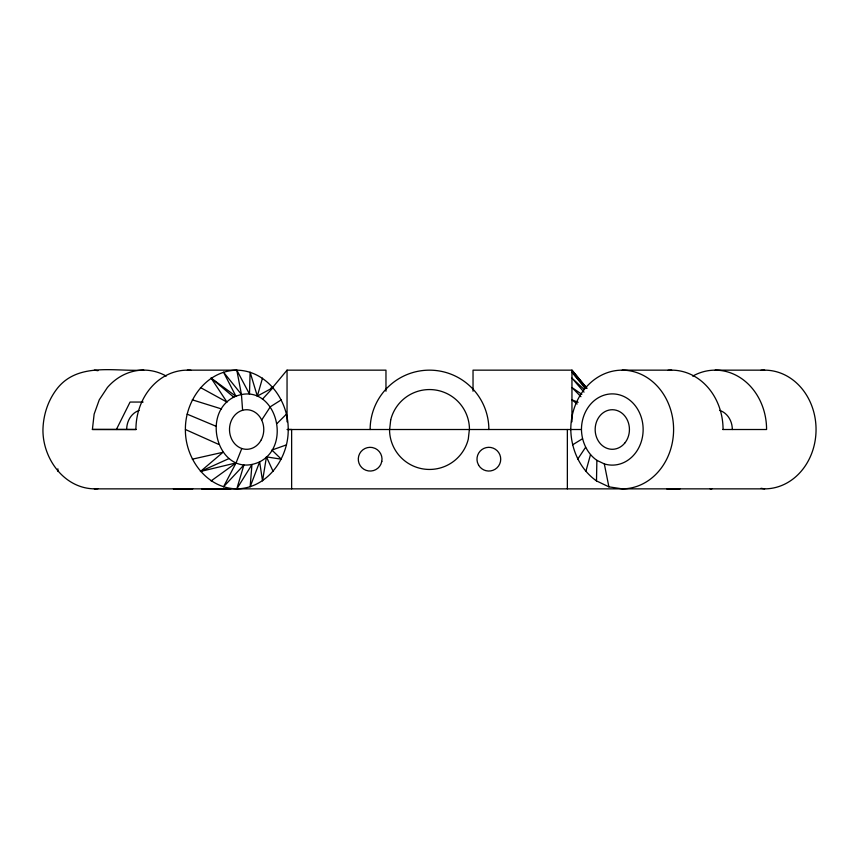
<?xml version="1.0" encoding="UTF-8"?>
<svg xmlns="http://www.w3.org/2000/svg" width="859" height="859" viewBox="0 0 859 859"><rect width="100%" height="100%" fill="white"/><g stroke="black" fill="none" stroke-linecap="round" stroke-linejoin="round"><path stroke-width="1.29" d="M291.631 488.857L291.641 429.5L288.205 429.511C288.613 458.244 267.278 488.427 236.805 488.857C206.332 488.406 185.007 458.255 185.404 429.511C185.007 400.766 206.332 370.626 236.805 370.154C267.267 370.626 288.603 400.756 288.205 429.511M596.49 480.911C579.965 469.272 571.138 449.429 570.784 429.511A59.357 51.4 -90 0 1 622.195 370.154A59.357 51.4 -90 0 1 673.596 429.511A59.357 51.4 -90 0 1 622.195 488.857L608.891 486.838L596.49 480.911L596.876 460.349C586.965 453.369 581.672 441.462 581.457 429.511A35.616 30.838 -90 0 1 614.99 394.023A35.616 30.838 -90 0 1 642.672 435.696A35.616 30.838 -90 0 1 604.317 463.903L596.876 460.349M190.999 370.304A59.357 51.411 -90 0 0 135.926 429.511L92.396 429.468L94.146 414.102L99.279 399.789L107.407 387.495A59.357 51.4 90 0 1 166.227 376.081M286.466 444.876L271.916 450.062L281.333 459.189L266.451 456.891L262.532 480.922L259.643 461.852C294.283 444.296 273.506 378.83 233.745 397.159C199.181 414.822 219.829 480.138 259.643 461.852L250.141 486.849L251.945 464.601L236.805 488.857L243.902 464.966L223.501 486.849L236.053 462.915L241.808 448.505M585.849 471.473L590.487 454.69M262.435 399.199L273.151 387.538L257.324 396.096L262.51 378.11M92.396 429.468L116.405 429.468L130.074 402.055L143.131 402.055M261.684 420.03L270.37 406.736L281.322 399.832M577.678 459.189L585.591 447.314M272.206 387.978L287.046 370.154L385.97 370.154L385.97 391.221M277.06 423.476L286.455 414.156M211.11 480.922L236.053 462.915L200.458 471.484L223.007 452.274L192.287 459.189M572.545 444.865L582.509 438.724M200.458 471.484L228.923 458.588M270.66 388.225L273.151 387.538M143.754 370.111C115.203 371.786 79.178 362.144 58.004 387.538C48.34 399.414 43.358 414.274 42.95 429.511C42.553 458.255 63.888 488.395 94.35 488.857L764.65 488.857A59.357 51.4 -90 0 0 816.018 427.395A59.357 51.4 -90 0 0 760.988 370.304M230.985 488.857L201.564 488.878M622.195 370.154L671.652 370.154M715.182 370.154L764.65 370.154M187.348 370.154L236.805 370.154L249.475 394.045L250.109 372.183L257.324 396.096M287.046 429.511L581.457 429.511M722.816 429.511L766.582 429.511A59.357 51.4 -90 0 0 692.708 376.124M179.252 488.835L173.4 488.846L187.487 488.868M710.79 488.846L711.703 488.846L710.103 488.846M666.691 488.857L680.06 488.857M116.405 429.468L136.194 429.489M185.179 488.835L192.738 488.878M94.35 370.154L97.98 370.701M761.02 488.309L764.65 488.857M192.287 399.832L221.536 408.948M578.139 402.291L571.954 399.832L577.162 404.009M187.155 414.156L216.006 426.247M185.404 429.511L218.712 444.414M200.458 387.538L227.001 402.119L211.11 378.11L236 396.353L223.501 372.183L241.433 394.41L242.603 410.291M233.004 396.944L233.584 397.277M581.844 394.345L571.954 387.538L580.942 396.697M211.11 378.11L233.745 397.159M584.206 389.514L571.954 378.1L584.002 392.133M586.579 388.44L571.954 372.172L585.14 388.418M583.132 384.639L584.861 386.55M266.451 456.891L273.151 471.473M604.317 463.903L608.891 486.838M236.805 370.154L241.433 394.41M57.864 468.81L58.004 471.473M571.954 421.823L571.954 370.154L473.03 370.154L473.03 391.221M567.359 429.511L567.359 488.857M287.046 370.154L287.046 421.823M98.012 488.707A59.357 51.4 -90 0 1 94.35 488.857M668.001 370.304A59.357 51.4 -90 0 1 723.063 429.511M719.617 410.398A19.789 17.137 -90 0 1 732.319 429.511M370.143 429.511A59.357 59.357 0 0 1 429.5 370.154A59.357 59.357 0 0 1 488.857 429.511M126.703 428.523A19.789 17.137 89.9 0 1 139.104 410.462M390.705 419.911L389.546 430.284A39.965 39.965 0 0 0 468.295 439.099L469.454 428.727A39.965 39.965 0 0 0 390.705 419.911M381.815 461.358L380.859 464.311A11.876 11.876 0 0 1 365.977 470.292A11.876 11.876 0 0 1 358.718 455.989A11.876 11.876 0 0 1 372.323 447.518L375.276 448.473A11.876 11.876 0 0 1 381.815 461.358M586.794 388.171L571.954 370.154L586.794 388.204M478.57 465.116L477.389 462.26A11.876 11.876 0 0 1 490.918 447.496A11.876 11.876 0 0 1 498.574 465.997A11.876 11.876 0 0 1 478.57 465.116M624.697 443.169A19.789 17.137 -90 0 0 616.343 410.28A19.789 17.137 -90 0 0 595.856 435.073A19.789 17.137 -90 0 0 624.697 443.169M261.276 439.808A19.789 17.137 -90 0 0 247.048 409.732A19.789 17.137 -90 0 0 231.597 439.003A19.789 17.137 -90 0 0 261.276 439.808"/></g></svg>
